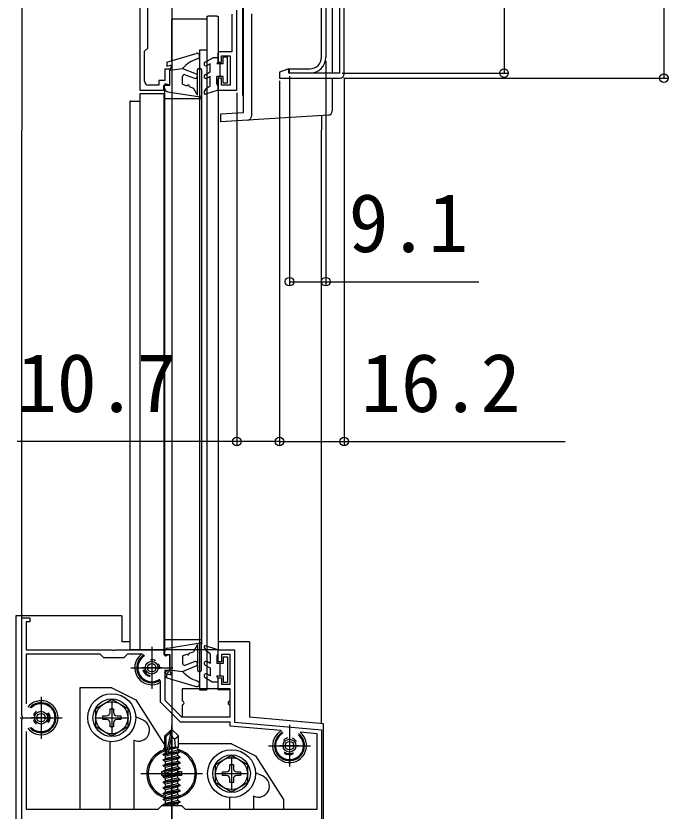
# Model space of a CAD drawing. Units: millimetres, scale not verified. Extents: x -875 to 875, y -1304 to 1297.
# Drawn here: x 190.2 to 353.5, y 618.5 to 817.3 of the extents above; entities that cross this region are included whole.
import ezdxf
from ezdxf.enums import TextEntityAlignment as Align

# ---------------------------------------------------------------- set-up
doc = ezdxf.new("R2010")
doc.units = ezdxf.units.MM
doc.header["$LTSCALE"] = 8
for name, color, linetype in [('0-2_YKK_11', 7, 'Continuous'), ('0-3_YKK_12', 2, 'Continuous'), ('0-4_YKK_13', 4, 'Continuous'), ('0-5_YKK_D', 6, 'Continuous')]:
    doc.layers.add(name, color=color, linetype=linetype)
doc.styles.add('ＭＳ ゴシック', font='')
doc.styles.get('ＭＳ ゴシック').set_extended_font_data('MS Gothic')

msp = doc.modelspace()

# ---------------------------------------------------------------- linework, layer by layer
at = {"layer": '0-2_YKK_11'}
for p, q in [((272.386, 802.805), (272.386, 890.805)), ((224.186, 656.817), (224.186, 651.817)), ((226.686, 654.317), (221.686, 654.317)), ((196.486, 644.317), (196.486, 639.317)), ((198.986, 641.817), (193.986, 641.817)), ((258.686, 637.317), (258.686, 632.317)), ((261.186, 634.817), (256.186, 634.817))]:
    msp.add_line(p, q, dxfattribs=at)
for points in [[(271.386, 891.805), (256.186, 891.805), (256.186, 886.805), (257.186, 886.805), (257.186, 890.605), (261.886, 890.605), (262.686, 889.805), (269.686, 889.805), (270.486, 890.605), (271.186, 890.605), (271.186, 803.005), (258.486, 803.005), (258.486, 804.134), (256.186, 803.297), (256.186, 801.805), (271.386, 801.805)], [(266.686, 807.005), (266.686, 880.805), (257.736, 880.805)], [(270.636, 880.805), (267.786, 880.805), (267.786, 855.964), (267.666, 855.78), (267.666, 855.23), (267.786, 855.047), (267.786, 835.764), (267.666, 835.58), (267.666, 835.03), (267.786, 834.847), (267.786, 807.005)], [(221.186, 825.3), (221.186, 798.8), (227.186, 798.8), (227.186, 800), (228.686, 800), (228.686, 804), (227.486, 804), (227.486, 801.2), (225.986, 801.2), (225.986, 800), (223.386, 800)], [(222.386, 801), (222.386, 808.5), (223.186, 809.3), (223.186, 819.3)], [(244.286, 817.8), (244.286, 808.4), (240.786, 808.4), (240.786, 805.8), (241.686, 805.8), (241.686, 807.4), (243.786, 807.4), (243.786, 800), (241.686, 800), (241.686, 801.8), (240.786, 801.8), (240.786, 798.8), (245.486, 798.8), (245.486, 818.8)], [(263.786, 803.005), (258.686, 803.005), (258.686, 804.105), (263.786, 804.105)], [(191.686, 611.817), (191.686, 641.359), (191.806, 641.542), (191.806, 642.092), (191.686, 642.276), (191.686, 666.817), (193.686, 666.817), (193.686, 665.817), (192.786, 665.817), (192.786, 658.817), (214.228, 658.817), (214.411, 658.697), (214.961, 658.697), (215.144, 658.817), (227.186, 658.817), (227.186, 657.617), (228.686, 657.617), (228.686, 653.617), (227.486, 653.617), (227.486, 646.173), (231.641, 642.017), (243.786, 642.017), (243.786, 648.817), (240.786, 648.817), (240.786, 651.817), (241.686, 651.817), (241.686, 650.217), (243.786, 650.217), (243.786, 657.617), (241.686, 657.617), (241.686, 655.817), (240.786, 655.817), (240.786, 658.817), (244.886, 658.817), (244.886, 640.725), (266.686, 638.817), (266.686, 611.817)], [(221.888, 657.717), (218.086, 657.717), (217.186, 656.817), (212.186, 656.817), (211.286, 657.717), (192.786, 657.717), (192.786, 645.266)], [(256.523, 638.602), (243.786, 639.717), (243.786, 640.717), (231.386, 640.717), (226.386, 645.717), (226.386, 651.031)], [(192.786, 638.369), (192.786, 618.917), (225.786, 618.917), (226.686, 619.817), (231.686, 619.817), (232.586, 618.917), (265.586, 618.917), (265.586, 637.809), (261.473, 638.169)]]:
    msp.add_lwpolyline(points, dxfattribs=at)
for centre, radius, start, end in [((263.786, 807.005), 4, 270.00001, 359.99999), ((263.786, 807.005), 2.9, 270.00001, 359.99999), ((271.386, 802.805), 1, 270.00001, 359.99999), ((223.386, 801), 1, 180.00001, 269.99999)]:
    msp.add_arc(centre, radius, start, end, dxfattribs=at)
at = {"layer": '0-3_YKK_12'}
for p, q in [((229.186, 883.3), (229.186, 56.817)), ((191.686, 823.818), (191.686, 788.8)), ((229.186, 806.157), (229.186, 816.466)), ((237.986, 816.519), (229.644, 816.519)), ((237.986, 817.3), (237.986, 806.034)), ((240.486, 817.3), (238.286, 817.3)), ((240.786, 817.3), (240.786, 808.1)), ((240.786, 806.1), (240.786, 808.1)), ((240.786, 806.1), (240.786, 805.4)), ((237.986, 804.883), (237.986, 802.893)), ((237.986, 801.742), (237.986, 799.222)), ((240.786, 802.2), (240.786, 801.5)), ((240.786, 799.1), (240.786, 801.5)), ((221.186, 797.848), (221.186, 788.8)), ((226.886, 797.848), (221.486, 797.848)), ((227.186, 797.848), (227.186, 788.8)), ((237.986, 797.912), (237.986, 788.8)), ((240.786, 799.1), (240.786, 788.8)), ((218.686, 795.972), (218.686, 788.8)), ((218.986, 796.024), (221.186, 796.024)), ((266.686, 792.416), (266.686, 788.8)), ((191.686, 666.517), (191.686, 788.8)), ((218.686, 788.8), (218.686, 658.817)), ((221.186, 788.8), (221.186, 658.817)), ((227.186, 788.8), (227.186, 658.817)), ((237.986, 788.8), (237.986, 658.817)), ((240.786, 788.8), (240.786, 658.81)), ((266.686, 640.357), (266.686, 788.8)), ((240.786, 658.817), (218.686, 658.817)), ((224.186, 659.567), (224.186, 649.067)), ((218.936, 654.317), (229.436, 654.317)), ((196.486, 647.067), (196.486, 636.567)), ((214.186, 646.067), (214.186, 637.567)), ((191.236, 641.817), (201.736, 641.817)), ((209.936, 641.817), (218.436, 641.817)), ((229.186, 604.917), (229.186, 639.817)), ((258.686, 640.067), (258.686, 629.567)), ((229.186, 635.067), (229.186, 620.567)), ((253.436, 634.817), (263.936, 634.817)), ((244.186, 632.067), (244.186, 623.567)), ((221.436, 627.817), (236.936, 627.817)), ((239.936, 627.817), (248.436, 627.817))]:
    msp.add_line(p, q, dxfattribs=at)
for points in [[(237.986, 817.3), (237.992, 817.3), (238.009, 817.3), (238.036, 817.3), (238.074, 817.3), (238.119, 817.3), (238.171, 817.3), (238.227, 817.3), (238.286, 817.3)], [(240.486, 817.3), (240.544, 817.3), (240.601, 817.3), (240.652, 817.3), (240.698, 817.3), (240.735, 817.3), (240.763, 817.3), (240.78, 817.3), (240.786, 817.3)], [(221.486, 797.848), (221.427, 797.848), (221.371, 797.848), (221.319, 797.848), (221.274, 797.848), (221.236, 797.848), (221.209, 797.848), (221.192, 797.848), (221.186, 797.848)], [(227.186, 797.848), (227.18, 797.848), (227.163, 797.848), (227.135, 797.848), (227.098, 797.848), (227.052, 797.848), (227.001, 797.848), (226.944, 797.848), (226.886, 797.848)], [(227.386, 797.848), (227.383, 797.848), (227.336, 797.848), (227.293, 797.848), (227.256, 797.848), (227.226, 797.848), (227.204, 797.848), (227.19, 797.848), (227.186, 797.848)]]:
    msp.add_lwpolyline(points, dxfattribs=at)
for centre, radius, start, end in [((229.221, 817.378), 0.912, 267.75739, 285.21365), ((229.62, 815.911), 0.608, 87.75738, 105.21355), ((218.913, 795.553), 0.477, 81.22057, 118.48155)]:
    msp.add_arc(centre, radius, start, end, dxfattribs=at)
at = {"layer": '0-4_YKK_13'}
for p, q in [((246.986, 797.416), (246.986, 819.912)), ((247.186, 793.224), (247.186, 819.724)), ((269.386, 820.022), (269.386, 803.005)), ((249.186, 817.848), (249.186, 792.287)), ((227.986, 805.8), (235.286, 807.971)), ((236.186, 808.8), (236.186, 648.817)), ((237.986, 808.8), (236.186, 808.8)), ((237.986, 808.8), (237.986, 648.817)), ((227.986, 805.8), (227.986, 804.8)), ((237.536, 805.774), (239.486, 806.9)), ((240.786, 806.9), (239.486, 806.9)), ((240.786, 805.92), (240.486, 805.4)), ((240.786, 805.92), (240.786, 806.9)), ((243.186, 807), (242.086, 807)), ((242.086, 805.4), (242.086, 807)), ((243.186, 800.6), (243.186, 807)), ((228.686, 803.8), (231.886, 804.2)), ((228.686, 800), (228.686, 803.8)), ((231.886, 804.2), (235.306, 802.859)), ((235.687, 797.509), (235.687, 803.9)), ((235.987, 804.2), (236.387, 804.2)), ((236.687, 803.9), (236.687, 797.4)), ((238.786, 805.341), (238.036, 804.908)), ((238.786, 803.355), (238.786, 805.341)), ((242.086, 805.4), (240.486, 805.4)), ((241.286, 802.2), (241.286, 805.4)), ((231.886, 800.3), (231.886, 802.178)), ((232.568, 802.643), (234.868, 801.741)), ((237.536, 802.633), (238.786, 803.355)), ((238.786, 802.2), (238.036, 801.767)), ((238.786, 799.8), (238.786, 802.2)), ((240.486, 800.32), (240.486, 802.2)), ((242.086, 802.2), (240.486, 802.2)), ((242.086, 800.6), (242.086, 802.2)), ((269.386, 801.805), (269.386, 793.522)), ((227.386, 799.356), (227.386, 800)), ((228.686, 800), (227.776, 800.286)), ((231.886, 800.3), (233.004, 799.896)), ((233.568, 799.692), (234.653, 799.3)), ((238.786, 799.8), (237.817, 799.1)), ((240.786, 799.8), (240.486, 800.32)), ((240.786, 798.8), (240.786, 799.8)), ((242.086, 800.6), (243.186, 800.6)), ((227.386, 799.356), (227.386, 658.254)), ((228.232, 798.368), (236.341, 797.104)), ((235.687, 797.509), (234.653, 799.3)), ((237.326, 798.25), (237.817, 799.1)), ((240.786, 798.8), (237.676, 797.814)), ((236.687, 796.6), (227.386, 796.6)), ((236.687, 797.4), (236.687, 660.21)), ((246.986, 797.416), (247.186, 797.416)), ((241.486, 792.875), (247.186, 793.224)), ((241.486, 791.873), (241.486, 792.875)), ((268.447, 792.524), (248.247, 791.289)), ((190.186, 667.317), (190.186, 611.317)), ((216.686, 667.317), (190.186, 667.317)), ((216.686, 667.317), (216.686, 660.817)), ((218.686, 660.817), (216.686, 660.817)), ((236.687, 661.317), (227.386, 661.317)), ((228.225, 659.242), (236.334, 660.507)), ((248.686, 660.817), (240.786, 660.817)), ((235.68, 660.101), (234.646, 658.31)), ((235.68, 660.101), (235.68, 653.71)), ((236.68, 653.71), (236.68, 660.21)), ((237.319, 659.36), (237.81, 658.51)), ((240.779, 658.81), (237.669, 659.796)), ((238.779, 657.81), (237.81, 658.51)), ((240.779, 658.81), (240.779, 657.81)), ((227.379, 658.254), (227.379, 657.61)), ((228.679, 657.61), (227.769, 657.324)), ((228.679, 657.61), (228.679, 653.81)), ((231.879, 657.31), (232.997, 657.714)), ((231.879, 657.31), (231.879, 655.432)), ((233.561, 657.918), (234.646, 658.31)), ((238.779, 657.81), (238.779, 655.41)), ((240.779, 657.81), (240.479, 657.291)), ((240.479, 657.291), (240.479, 655.41)), ((242.079, 657.01), (242.079, 655.41)), ((242.079, 657.01), (243.179, 657.01)), ((243.179, 657.01), (243.179, 650.61)), ((231.879, 653.41), (235.299, 654.752)), ((232.561, 654.967), (234.861, 655.869)), ((237.529, 654.977), (238.779, 654.255)), ((238.779, 655.41), (238.029, 655.843)), ((242.079, 655.41), (240.479, 655.41)), ((241.279, 655.41), (241.279, 652.21)), ((227.979, 651.81), (227.979, 652.81)), ((228.679, 653.81), (231.879, 653.41)), ((235.98, 653.41), (236.38, 653.41)), ((238.779, 652.269), (238.029, 652.702)), ((238.779, 654.255), (238.779, 652.269)), ((227.979, 651.81), (235.279, 649.639)), ((237.529, 651.836), (239.479, 650.71)), ((240.779, 650.71), (239.479, 650.71)), ((242.079, 652.21), (240.479, 652.21)), ((240.779, 651.691), (240.479, 652.21)), ((240.779, 651.691), (240.779, 650.71)), ((242.079, 652.21), (242.079, 650.61)), ((243.179, 650.61), (242.079, 650.61)), ((206.186, 649.317), (206.186, 618.917)), ((214.181, 649.317), (206.186, 649.317)), ((214.181, 649.317), (220.181, 646.317)), ((231.786, 649.017), (231.786, 646.017)), ((243.786, 649.017), (231.786, 649.017)), ((236.179, 648.817), (237.979, 648.817)), ((243.786, 646.017), (243.786, 649.017)), ((220.181, 646.317), (227.181, 635.317)), ((231.786, 645.017), (231.786, 642.017)), ((222.055, 641.182), (220.181, 642.056)), ((229.036, 638.817), (227.486, 637.267)), ((229.336, 638.817), (229.036, 638.817)), ((229.036, 638.393), (229.036, 638.817)), ((229.186, 637.196), (229.186, 638.817)), ((229.186, 637.196), (229.336, 638.817)), ((229.336, 638.817), (230.886, 637.267)), ((227.486, 634.298), (227.486, 637.267)), ((227.486, 637.267), (227.786, 637.143)), ((227.786, 637.143), (229.036, 638.393)), ((227.786, 632.866), (227.786, 637.143)), ((227.854, 632.695), (229.036, 638.393)), ((228.276, 632.811), (229.186, 637.196)), ((229.928, 636.464), (230.886, 637.267)), ((230.886, 634.417), (230.886, 637.267)), ((213.686, 635.838), (213.686, 618.917)), ((219.686, 636.218), (219.686, 618.917)), ((219.73, 636.198), (219.686, 636.218)), ((227.486, 635.317), (227.181, 635.317)), ((229.186, 635.317), (229.186, 635.317)), ((244.181, 635.317), (230.886, 635.317)), ((244.181, 635.317), (250.181, 632.317)), ((227.086, 632.667), (227.636, 632.985)), ((227.799, 632.786), (227.086, 632.667)), ((227.086, 632.567), (227.854, 632.695)), ((227.086, 632.567), (227.086, 632.667)), ((227.086, 632.567), (227.636, 632.25)), ((227.186, 634.125), (227.486, 634.298)), ((227.186, 634.125), (227.786, 634.242)), ((227.186, 633.91), (227.186, 634.125)), ((227.186, 633.91), (227.786, 634.008)), ((227.186, 633.91), (227.636, 633.65)), ((227.486, 634.417), (227.786, 634.417)), ((227.636, 633.65), (227.789, 633.684)), ((227.636, 632.985), (227.636, 633.65)), ((227.786, 633.019), (227.636, 632.985)), ((227.636, 632.25), (230.736, 632.95)), ((228.26, 632.763), (231.286, 633.267)), ((231.286, 633.367), (228.288, 632.868)), ((230.736, 633.685), (228.346, 633.145)), ((228.49, 633.843), (230.736, 634.35)), ((228.551, 634.134), (230.269, 634.417)), ((228.606, 634.401), (228.69, 634.417)), ((228.61, 634.417), (230.886, 634.417)), ((230.886, 634.417), (230.736, 634.35)), ((230.736, 633.685), (230.736, 634.35)), ((231.286, 633.367), (230.736, 633.685)), ((231.286, 633.267), (230.736, 632.95)), ((230.736, 632.285), (230.736, 632.95)), ((231.286, 633.267), (231.286, 633.367)), ((231.286, 631.967), (227.086, 631.267)), ((227.086, 631.167), (231.286, 631.867)), ((227.086, 631.267), (227.636, 631.585)), ((227.086, 631.167), (227.086, 631.267)), ((227.086, 631.167), (227.636, 630.85)), ((231.286, 630.567), (227.086, 629.867)), ((230.736, 632.285), (227.636, 631.585)), ((227.636, 631.585), (227.636, 632.25)), ((227.636, 630.85), (230.736, 631.55)), ((230.736, 630.885), (227.636, 630.185)), ((227.636, 630.185), (227.636, 630.85)), ((231.286, 631.967), (230.736, 632.285)), ((231.286, 631.867), (230.736, 631.55)), ((230.736, 630.885), (230.736, 631.55)), ((231.286, 630.567), (230.736, 630.885)), ((231.286, 631.867), (231.286, 631.967)), ((231.286, 630.467), (231.286, 630.567)), ((227.086, 629.767), (231.286, 630.467)), ((227.086, 629.867), (227.636, 630.185)), ((227.086, 629.767), (227.086, 629.867)), ((227.086, 629.767), (227.636, 629.45)), ((231.286, 629.167), (227.086, 628.467)), ((227.086, 628.367), (231.286, 629.067)), ((227.086, 628.467), (227.636, 628.785)), ((227.636, 629.45), (230.736, 630.15)), ((230.736, 629.485), (227.636, 628.785)), ((227.636, 628.785), (227.636, 629.45)), ((227.636, 628.05), (230.736, 628.75)), ((231.286, 630.467), (230.736, 630.15)), ((230.736, 629.485), (230.736, 630.15)), ((231.286, 629.167), (230.736, 629.485)), ((231.286, 629.067), (230.736, 628.75)), ((230.736, 628.085), (230.736, 628.75)), ((231.286, 629.067), (231.286, 629.167)), ((227.519, 627.317), (226.686, 627.317)), ((227.086, 628.367), (227.086, 628.467)), ((227.086, 628.367), (227.636, 628.05)), ((231.286, 627.767), (227.086, 627.067)), ((227.086, 626.967), (231.286, 627.667)), ((227.086, 627.067), (227.636, 627.385)), ((227.086, 626.967), (227.086, 627.067)), ((227.086, 626.967), (227.636, 626.65)), ((230.736, 628.085), (227.636, 627.385)), ((227.636, 627.385), (227.636, 628.05)), ((227.636, 626.65), (230.736, 627.35)), ((230.736, 626.685), (227.636, 625.985)), ((227.636, 625.985), (227.636, 626.65)), ((230.736, 628.317), (231.686, 628.317)), ((231.286, 627.767), (230.736, 628.085)), ((231.286, 627.667), (230.736, 627.35)), ((230.736, 626.685), (230.736, 627.35)), ((231.286, 626.367), (230.736, 626.685)), ((231.286, 627.667), (231.286, 627.767)), ((252.055, 627.182), (250.176, 628.058)), ((231.286, 626.367), (227.086, 625.667)), ((227.086, 625.567), (231.286, 626.267)), ((227.086, 625.667), (227.636, 625.985)), ((227.086, 625.567), (227.086, 625.667)), ((227.086, 625.567), (227.636, 625.25)), ((231.286, 624.967), (227.086, 624.267)), ((227.086, 624.167), (231.286, 624.867)), ((227.086, 624.267), (227.636, 624.585)), ((227.636, 625.25), (230.736, 625.95)), ((230.736, 625.285), (227.636, 624.585)), ((227.636, 624.585), (227.636, 625.25)), ((227.636, 623.85), (230.736, 624.55)), ((231.286, 626.267), (230.736, 625.95)), ((230.736, 625.285), (230.736, 625.95)), ((231.286, 624.967), (230.736, 625.285)), ((231.286, 624.867), (230.736, 624.55)), ((230.736, 623.885), (230.736, 624.55)), ((231.286, 626.267), (231.286, 626.367)), ((231.286, 624.867), (231.286, 624.967)), ((227.086, 624.167), (227.086, 624.267)), ((227.086, 624.167), (227.636, 623.85)), ((231.286, 623.567), (227.086, 622.867)), ((227.086, 622.767), (231.286, 623.467)), ((227.086, 622.867), (227.636, 623.185)), ((227.086, 622.767), (227.086, 622.867)), ((227.086, 622.767), (227.636, 622.45)), ((230.736, 623.885), (227.636, 623.185)), ((227.636, 623.185), (227.636, 623.85)), ((227.636, 622.45), (230.736, 623.15)), ((231.286, 623.567), (230.736, 623.885)), ((231.286, 623.467), (230.736, 623.15)), ((230.736, 622.485), (230.736, 623.15)), ((231.286, 623.467), (231.286, 623.567)), ((231.286, 622.167), (227.086, 621.467)), ((227.086, 621.367), (231.286, 622.067)), ((227.086, 621.467), (227.636, 621.785)), ((227.086, 621.367), (227.086, 621.467)), ((227.086, 621.367), (227.636, 621.05)), ((231.286, 620.767), (227.086, 620.067)), ((227.086, 619.967), (231.286, 620.667)), ((230.736, 622.485), (227.636, 621.785)), ((227.636, 621.785), (227.636, 622.45)), ((227.636, 621.05), (230.736, 621.75)), ((230.736, 621.085), (227.636, 620.385)), ((227.636, 620.385), (227.636, 621.05)), ((231.286, 622.167), (230.736, 622.485)), ((231.286, 622.067), (230.736, 621.75)), ((230.736, 621.085), (230.736, 621.75)), ((231.286, 620.767), (230.736, 621.085)), ((231.286, 620.667), (230.736, 620.35)), ((231.286, 622.067), (231.286, 622.167)), ((231.286, 620.667), (231.286, 620.767)), ((243.686, 621.838), (243.686, 618.917)), ((249.686, 622.218), (249.686, 618.917)), ((249.73, 622.198), (249.686, 622.218)), ((227.086, 620.067), (227.636, 620.385)), ((227.086, 619.967), (227.086, 620.067)), ((227.086, 619.967), (227.346, 619.817)), ((228.378, 619.817), (230.736, 620.35)), ((230.736, 619.817), (230.736, 620.35))]:
    msp.add_line(p, q, dxfattribs=at)
for points in [[(227.986, 804.8), (229.186, 805.1), (228.686, 803.8)], [(248.247, 791.289), (241.486, 790.875), (241.486, 791.873)], [(248.686, 660.817), (248.686, 642.384), (248.686, 641.932)], [(227.979, 652.81), (229.179, 652.51), (228.679, 653.81)], [(231.786, 642.017), (243.786, 642.017), (243.786, 645.017)], [(213.746, 643.137), (213.746, 644.067), (214.626, 644.067), (214.626, 643.137)], [(212.866, 641.377), (211.936, 641.377), (211.936, 642.257), (212.866, 642.257)], [(214.626, 640.497), (214.626, 639.567), (213.746, 639.567), (213.746, 640.497)], [(215.506, 642.257), (216.436, 642.257), (216.436, 641.377), (215.506, 641.377)], [(267.186, 611.317), (267.186, 640.314), (248.686, 641.932)], [(229.186, 637.196), (229.928, 636.464), (230.086, 634.417)], [(250.181, 632.317), (257.181, 621.317), (257.181, 618.917)], [(243.741, 629.137), (243.741, 630.067), (244.621, 630.067), (244.621, 629.137)], [(226.686, 627.317), (226.686, 628.317), (227.172, 628.317)], [(231.686, 628.317), (231.686, 627.317), (230.736, 627.317)], [(242.861, 627.377), (241.931, 627.377), (241.931, 628.257), (242.861, 628.257)], [(245.501, 628.257), (246.431, 628.257), (246.431, 627.377), (245.501, 627.377)], [(244.621, 626.497), (244.621, 625.567), (243.741, 625.567), (243.741, 626.497)]]:
    msp.add_lwpolyline(points, dxfattribs=at)
for points in [[(214.186, 646.436), (218.186, 644.127), (218.186, 639.508), (214.186, 637.198), (210.186, 639.508), (210.186, 644.127)], [(244.181, 632.436), (248.181, 630.127), (248.181, 625.508), (244.181, 623.198), (240.181, 625.508), (240.181, 630.127)]]:
    msp.add_lwpolyline(points, close=True, dxfattribs=at)
for centre, radius in [((224.186, 654.317), 1.616), ((224.186, 654.317), 1.07), ((214.186, 641.817), 6), ((214.186, 641.817), 4.7), ((214.186, 641.817), 4), ((196.486, 641.817), 1.616), ((196.486, 641.817), 1.07), ((258.686, 634.817), 1.616), ((258.686, 634.817), 1.07), ((244.181, 627.817), 6), ((244.181, 627.817), 4.7), ((244.181, 627.817), 4)]:
    msp.add_circle(centre, radius, dxfattribs=at)
for centre, radius, start, end in [((235.486, 807.3), 0.7, 286.24741, 106.56104), ((237.92, 798.947), 8, 106.24741, 138.96135), ((237.786, 805.341), 0.5, 119.99999, 299.99999), ((235.987, 803.9), 0.3, 90, 180), ((236.387, 803.9), 0.3, 0, 90), ((232.386, 802.178), 0.5, 68.58523, 180), ((235.087, 802.3), 0.6, 248.58523, 68.58523), ((237.786, 802.2), 0.5, 119.99999, 299.99999), ((227.686, 800), 0.3, 72.5424, 180), ((233.286, 799.794), 0.3, 340.132, 160.132), ((228.386, 799.356), 1, 180, 261.13685), ((237.586, 798.1), 0.3, 149.99576, 287.58989), ((236.387, 797.4), 0.3, 261.13685, 0), ((248.186, 792.287), 1, 273.5, 360), ((268.386, 793.522), 1, 273.5, 360), ((236.38, 660.21), 0.3, 0, 98.86315), ((228.379, 658.254), 1, 98.86315, 180), ((237.579, 659.51), 0.3, 72.41011, 210.00424), ((224.186, 654.317), 4.25, 126.8699, 301.17455), ((224.186, 654.317), 3.75, 120.73364, 305.01026), ((224.186, 654.317), 3.5, 121.09052, 304.65338), ((227.679, 657.61), 0.3, 180, 287.4576), ((233.279, 657.816), 0.3, 199.868, 19.868), ((224.186, 654.317), 2, 61.42665, 98.57335), ((224.186, 654.317), 2, 351.42665, 28.57335), ((224.186, 654.317), 2.25, 9.99506, 10.00494), ((232.379, 655.432), 0.5, 180, 291.41477), ((235.08, 655.31), 0.6, 291.41477, 111.41477), ((237.779, 655.41), 0.5, 60.00001, 240.00001), ((224.186, 654.317), 2.25, 192.64791, 257.35209), ((224.186, 654.317), 2, 189.90037, 260.09963), ((224.186, 654.317), 2, 304.99448, 305.00552), ((224.186, 654.317), 3.75, 331.64236, 349.24168), ((224.186, 654.317), 3.5, 340.53705, 347.40451), ((224.186, 654.317), 4.25, 320.93855, 333.18214), ((224.186, 654.317), 4.25, 338.63459, 350.51985), ((237.913, 658.663), 8, 221.03865, 253.75259), ((235.98, 653.71), 0.3, 180, 270), ((236.38, 653.71), 0.3, 270, 0), ((237.779, 652.269), 0.5, 60.00001, 240.00001), ((235.479, 650.31), 0.7, 253.43896, 73.75259), ((196.486, 641.817), 4.25, 218.74187, 141.25813), ((196.486, 641.817), 3.75, 220.9384, 139.0616), ((196.486, 641.817), 3.5, 224.97343, 135.02658), ((231.786, 645.517), 0.5, 270, 90), ((243.786, 645.517), 0.5, 90, 270), ((196.486, 641.817), 2, 126.42665, 163.57335), ((196.486, 641.817), 2, 324.90037, 35.09963), ((196.486, 641.817), 2.25, 327.64791, 32.35209), ((212.866, 643.137), 0.88, 270, 0), ((215.506, 643.137), 0.88, 180, 270), ((196.486, 641.817), 2, 196.42665, 233.57335), ((212.866, 640.497), 0.88, 0, 90), ((215.506, 640.497), 0.88, 90, 180), ((220.892, 638.69), 2.75, 245, 65), ((196.486, 641.817), 2, 279.99648, 280.00352), ((258.686, 634.817), 4.25, 118.19204, 51.80796), ((258.686, 634.817), 3.75, 117.10722, 52.89278), ((258.686, 634.817), 3.5, 120.79944, 49.20056), ((258.686, 634.817), 2, 101.42665, 138.57335), ((258.686, 634.817), 2, 31.42665, 68.57335), ((229.186, 627.817), 6.25, 106.82971, 255.38823), ((229.186, 627.817), 5.9, 105.23104, 254.76896), ((228.034, 632.866), 0.248, 180, 347.19096), ((229.186, 627.817), 6.25, 284.74043, 75.64081), ((229.186, 627.817), 5.9, 289.35553, 69.14941), ((258.686, 634.817), 2.25, 232.64791, 297.35209), ((258.686, 634.817), 2, 229.90037, 300.09963), ((258.686, 634.817), 2, 344.99631, 345.00369), ((242.861, 629.137), 0.88, 270, 0), ((245.501, 629.137), 0.88, 180, 270), ((242.861, 626.497), 0.88, 0, 90), ((245.501, 626.497), 0.88, 90, 180), ((250.892, 624.69), 2.75, 245, 65)]:
    msp.add_arc(centre, radius, start, end, dxfattribs=at)
at = {"layer": '0-5_YKK_D'}
for p, q in [((352.386, 891.805), (352.386, 801.805)), ((312.386, 890.605), (312.386, 803.005)), ((267.786, 806.005), (267.786, 749.875)), ((258.686, 802.305), (258.686, 749.875)), ((271.886, 803.005), (313.386, 803.005)), ((272.386, 801.805), (353.386, 801.805)), ((272.386, 801.805), (272.386, 709.875)), ((256.186, 801.105), (256.186, 709.875)), ((256.186, 801.105), (256.186, 709.875)), ((245.486, 798.1), (245.486, 709.875))]:
    msp.add_line(p, q, dxfattribs=at)
for points in [[(258.686, 750.875), (267.786, 750.875), (306.04, 750.875)], [(256.186, 710.875), (245.486, 710.875), (190.527, 710.875)], [(256.186, 710.875), (272.386, 710.875), (327.686, 710.875)]]:
    msp.add_lwpolyline(points, dxfattribs=at)
for centre in [(312.386, 803.005), (352.386, 801.805), (258.686, 750.875), (267.786, 750.875), (245.486, 710.875), (256.186, 710.875), (256.186, 710.875), (272.386, 710.875)]:
    msp.add_circle(centre, 1.075, dxfattribs=at)

# ---------------------------------------------------------------- texts
at = {"layer": '0-5_YKK_D', "style": 'ＭＳ ゴシック'}
for s, p in [('9.1', (273.495, 753.875)), ('10.7', (190.459, 713.875)), ('16.2', (276.618, 713.875))]:
    msp.add_text(s, height=14.66, dxfattribs=at).set_placement(p, align=Align.BOTTOM_LEFT)

doc.saveas('drawing.dxf')
